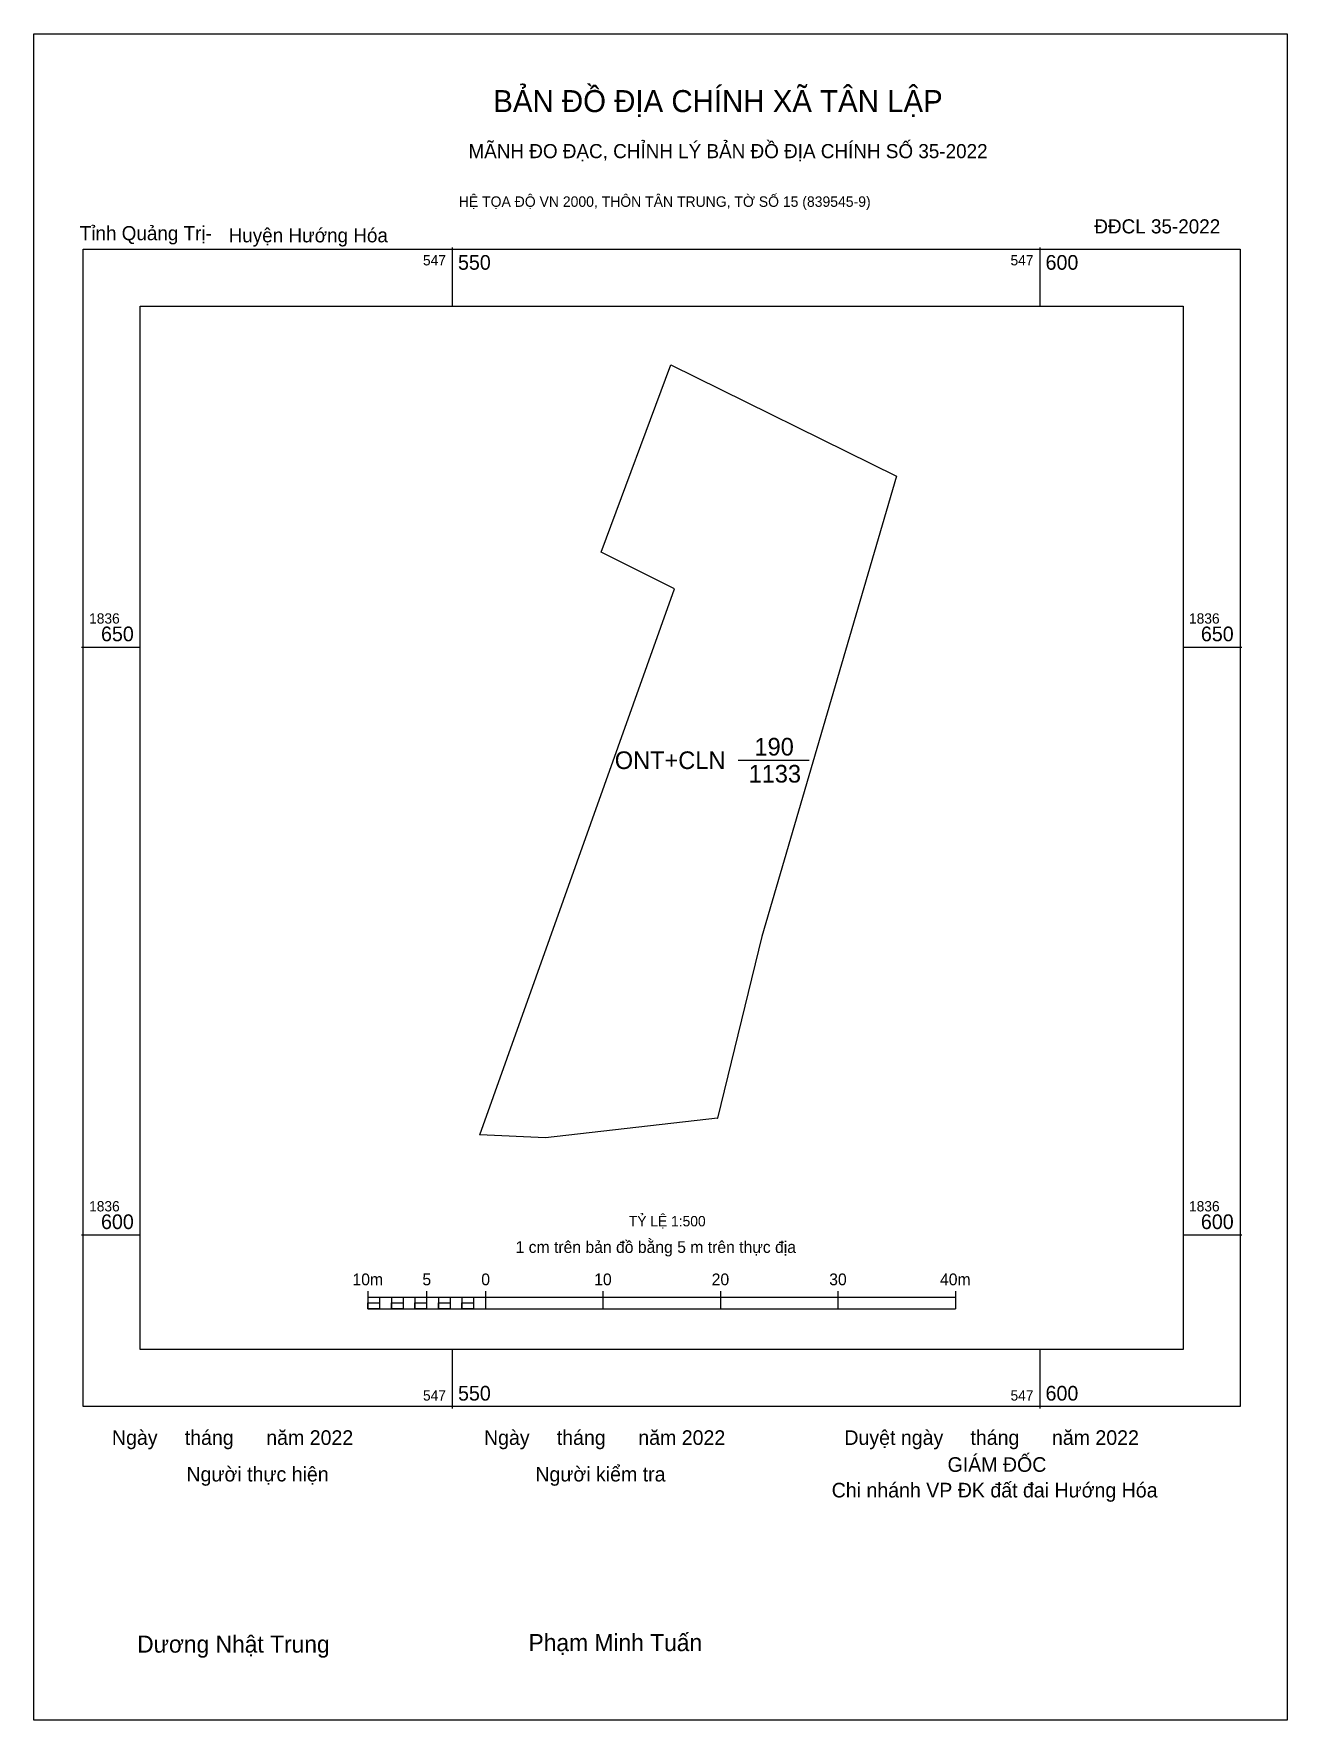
# Model space of a CAD drawing. Extents: x 547514 to 547621, y 1836559 to 1836702.
import ezdxf

# ---------------------------------------------------------------- set-up
doc = ezdxf.new("R2010")
doc.units = 0
for name, color, linetype in [('Level 10', 7, 'Continuous'), ('Level 13', 7, 'Continuous'), ('Level 15', 7, 'Continuous'), ('Level 27', 7, 'Continuous'), ('Level 6', 7, 'Continuous'), ('Level 62', 7, 'Continuous'), ('Level 63', 7, 'Continuous'), ('Level 9', 7, 'Continuous')]:
    doc.layers.add(name, color=color, linetype=linetype)

msp = doc.modelspace()

# ---------------------------------------------------------------- linework, layer by layer
at = {"layer": 'Level 10'}
msp.add_lwpolyline([(547572.59, 1836609.94), (547557.95, 1836608.26), (547552.35, 1836608.52), (547568.93, 1836654.95), (547562.67, 1836658.08), (547568.62, 1836674), (547587.81, 1836664.54), (547576.37, 1836625.38)], close=True, dxfattribs=at)
at = {"layer": 'Level 13'}
msp.add_line((547574.34, 1836640.38), (547580.37, 1836640.38), dxfattribs=at)
at = {"layer": 'Level 15'}
msp.add_lwpolyline([(547514.39, 1836702.18), (547621.07, 1836702.18), (547621.07, 1836558.72), (547514.39, 1836558.72)], close=True, dxfattribs=at)
at = {"layer": 'Level 27'}
for p, q in [((547568.62, 1836674), (547568.62, 1836674.01)), ((547587.81, 1836664.54), (547587.81, 1836664.54)), ((547572.59, 1836609.94), (547572.6, 1836609.94)), ((547552.35, 1836608.52), (547552.34, 1836608.52))]:
    msp.add_line(p, q, dxfattribs=at)
at = {"layer": 'Level 62'}
msp.add_lwpolyline([(547523.45, 1836679), (547612.21, 1836679), (547612.21, 1836590.25), (547523.45, 1836590.25)], close=True, dxfattribs=at)
at = {"layer": 'Level 63'}
for p, q in [((547550, 1836684), (547550, 1836679)), ((547600, 1836684), (547600, 1836679)), ((547518.45, 1836650), (547523.45, 1836650)), ((547612.21, 1836650), (547617.21, 1836650)), ((547518.45, 1836600), (547523.45, 1836600)), ((547612.21, 1836600), (547617.21, 1836600)), ((547542.83, 1836595.22), (547542.83, 1836593.72)), ((547542.83, 1836594.72), (547592.83, 1836594.72)), ((547543.83, 1836594.72), (547543.83, 1836593.72)), ((547544.83, 1836594.72), (547544.83, 1836593.72)), ((547545.83, 1836594.72), (547545.83, 1836593.72)), ((547546.83, 1836594.72), (547546.83, 1836593.72)), ((547547.83, 1836595.22), (547547.83, 1836593.72)), ((547547.83, 1836594.72), (547547.83, 1836593.72)), ((547548.83, 1836594.72), (547548.83, 1836593.72)), ((547549.83, 1836594.72), (547549.83, 1836593.72)), ((547550.83, 1836594.72), (547550.83, 1836593.72)), ((547551.83, 1836594.72), (547551.83, 1836593.72)), ((547552.83, 1836595.22), (547552.83, 1836593.72)), ((547552.83, 1836594.72), (547552.83, 1836593.72)), ((547562.83, 1836595.22), (547562.83, 1836593.72)), ((547572.83, 1836595.22), (547572.83, 1836593.72)), ((547582.83, 1836595.22), (547582.83, 1836593.72)), ((547592.83, 1836595.22), (547592.83, 1836593.72)), ((547542.83, 1836593.72), (547592.83, 1836593.72)), ((547550, 1836590.25), (547550, 1836585.25)), ((547600, 1836590.25), (547600, 1836585.25))]:
    msp.add_line(p, q, dxfattribs=at)
for points in [[(547518.61, 1836683.85), (547617.05, 1836683.85), (547617.05, 1836585.41), (547518.61, 1836585.41)], [(547542.83, 1836594.22), (547543.83, 1836594.22), (547543.83, 1836593.72), (547542.83, 1836593.72)], [(547542.83, 1836594.22), (547543.83, 1836594.22), (547543.83, 1836593.72), (547542.83, 1836593.72)], [(547544.83, 1836594.22), (547545.83, 1836594.22), (547545.83, 1836593.72), (547544.83, 1836593.72)], [(547546.83, 1836594.22), (547547.83, 1836594.22), (547547.83, 1836593.72), (547546.83, 1836593.72)], [(547548.83, 1836594.22), (547549.83, 1836594.22), (547549.83, 1836593.72), (547548.83, 1836593.72)], [(547550.83, 1836594.22), (547551.83, 1836594.22), (547551.83, 1836593.72), (547550.83, 1836593.72)]]:
    msp.add_lwpolyline(points, close=True, dxfattribs=at)

# ---------------------------------------------------------------- texts
at = {"layer": 'Level 13'}
for s, p in [('190', (547575.73, 1836640.78)), ('ONT+CLN', (547563.84, 1836639.63)), ('1133', (547575.23, 1836638.48))]:
    msp.add_text(s, height=1.5, dxfattribs=at).set_placement(p)
at = {"layer": 'Level 6'}
msp.add_text('TỶ LỆ 1:500', height=0.879, dxfattribs=at).set_placement((547565.04, 1836600.73))
at = {"layer": 'Level 63'}
for s, height, p in [('BẢN ĐỒ ĐỊA CHÍNH XÃ TÂN LẬP', 1.8718, (547553.5, 1836695.51)), ('MÃNH ĐO ĐẠC, CHỈNH LÝ BẢN ĐỒ ĐỊA CHÍNH SỐ 35-2022', 1.2011, (547551.39, 1836691.59)), ('HỆ TỌA ĐỘ VN 2000, THÔN TÂN TRUNG, TỜ SỐ 15 (839545-9)', 0.8891, (547550.57, 1836687.45)), ('547', 0.875, (547547.52, 1836682.47)), ('550', 1.25, (547550.5, 1836682.1)), ('547', 0.875, (547597.52, 1836682.47)), ('600', 1.25, (547600.5, 1836682.1)), ('1836', 0.875, (547519.11, 1836652)), ('650', 1.25, (547520.12, 1836650.5)), ('1836', 0.875, (547612.71, 1836652)), ('650', 1.25, (547613.72, 1836650.5)), ('D', 0.00501, (547572.59, 1836609.94)), ('D', 0.00501, (547552.35, 1836608.52)), ('1836', 0.875, (547519.11, 1836602)), ('1836', 0.875, (547612.71, 1836602)), ('600', 1.25, (547520.12, 1836600.5)), ('600', 1.25, (547613.72, 1836600.5)), ('1 cm trên bản đồ bằng 5 m trên thực địa', 1, (547555.4, 1836598.47)), ('10m', 1, (547541.52, 1836595.72)), ('5', 1, (547547.47, 1836595.72)), ('0', 1, (547552.48, 1836595.72)), ('10', 1, (547562.09, 1836595.72)), ('20', 1, (547572.09, 1836595.72)), ('30', 1, (547582.09, 1836595.72)), ('40m', 1, (547591.52, 1836595.72)), ('550', 1.25, (547550.5, 1836585.91)), ('600', 1.25, (547600.5, 1836585.91)), ('547', 0.875, (547547.52, 1836585.91)), ('547', 0.875, (547597.52, 1836585.91)), ('Ngày     tháng      năm 2022', 1.2442, (547521.05, 1836582.14)), ('Ngày     tháng      năm 2022', 1.2442, (547552.71, 1836582.14)), ('Duyệt ngày     tháng      năm 2022', 1.2442, (547583.38, 1836582.14)), ('GIÁM ĐỐC', 1.244, (547592.16, 1836579.85)), ('Người thực hiện', 1.2442, (547527.39, 1836579.03)), ('Người kiểm tra', 1.2442, (547557.08, 1836579.03)), ('Chi nhánh VP ĐK đất đai Hướng Hóa', 1.2442, (547582.3, 1836577.67)), ('Dương Nhật Trung', 1.4512, (547523.2, 1836564.47)), ('Phạm Minh Tuấn', 1.4512, (547556.5, 1836564.6))]:
    msp.add_text(s, height=height, dxfattribs=at).set_placement(p)
at = {"layer": 'Level 9'}
for s, p in [('ĐĐCL 35-2022', (547604.65, 1836685.19)), ('Tỉnh Quảng Trị-', (547518.31, 1836684.61)), ('Huyện Hướng Hóa', (547530.98, 1836684.43))]:
    msp.add_text(s, height=1.2011, dxfattribs=at).set_placement(p)

doc.saveas('drawing.dxf')
